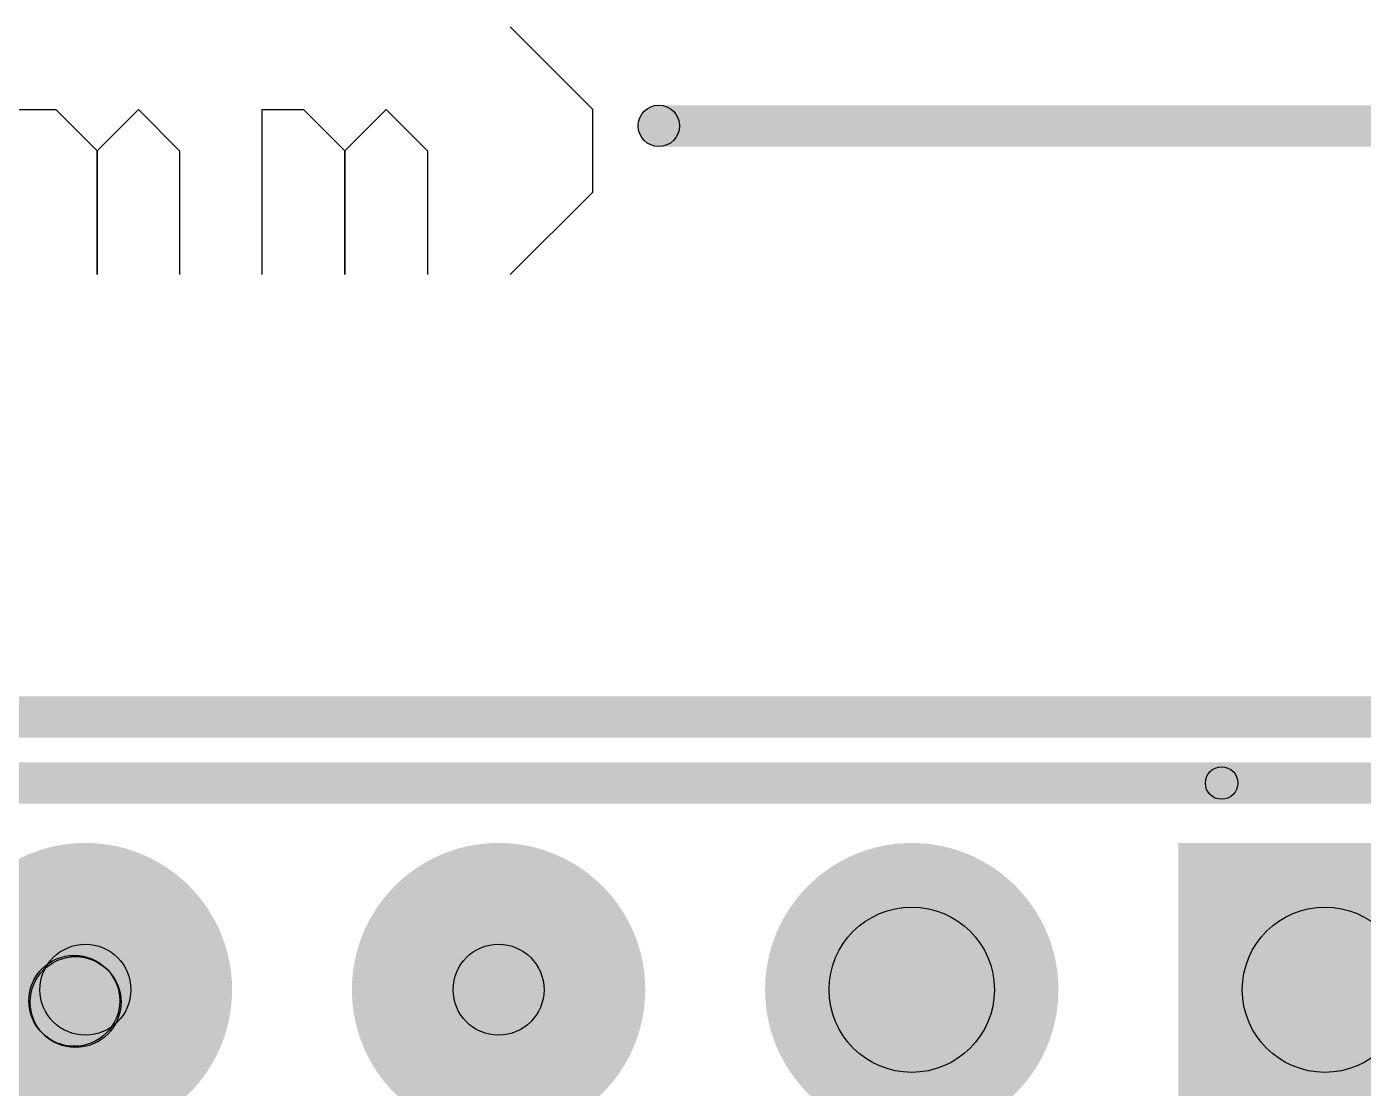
# Model space of a CAD drawing. Header units: millimetres. Extents: x -0.22 to 4.11, y -0.25 to 2.01.
# Drawn here: x 2.039 to 2.3625, y 1.7533 to 2.0101 of the extents above; entities that cross this region are included whole.
import ezdxf

# ---------------------------------------------------------------- set-up
doc = ezdxf.new("R2010")
doc.units = ezdxf.units.MM
doc.header["$MEASUREMENT"] = 0
for name, color, linetype in [('BottomLayer', 5, 'Continuous'), ('BottomOverlay', 54, 'Continuous'), ('BottomSolder', 6, 'Continuous'), ('Mechanical1', 6, 'Continuous'), ('Mechanical2', 216, 'Continuous'), ('MultiLayer', 9, 'Continuous'), ('PadHoleLayer', 156, 'Continuous'), ('TopLayer', 1, 'Continuous'), ('TopSolder', 216, 'Continuous')]:
    doc.layers.add(name, color=color, linetype=linetype)

# ---------------------------------------------------------------- blocks, each defined once
blk = doc.blocks.new('HDR1X10_B_9')
at = {"layer": 'BottomLayer'}
blk.add_hatch(color=5, dxfattribs=at).paths.add_polyline_path([(-0.0315, 0.0315), (0.0315, 0.0315), (0.0315, -0.0315), (-0.0315, -0.0315)])
h = blk.add_hatch(color=5, dxfattribs=at)
edge = h.paths.add_edge_path()
edge.add_arc((0.1, 0), 0.0315, 0, 360)
h = blk.add_hatch(color=5, dxfattribs=at)
edge = h.paths.add_edge_path()
edge.add_arc((0.2, 0), 0.0315, 0, 360)
h = blk.add_hatch(color=5, dxfattribs=at)
edge = h.paths.add_edge_path()
edge.add_arc((0.3, 0), 0.0315, 0, 360)
at = {"layer": 'BottomOverlay'}
for points in [[(0.025, -0.04606), (0.025, -0.05394), (-0.05, -0.05394), (-0.05, -0.04606)], [(0.95, -0.04606), (0.95, -0.05394), (0.025, -0.05394), (0.025, -0.04606)]]:
    blk.add_hatch(color=54, dxfattribs=at).paths.add_polyline_path(points)
h = blk.add_hatch(color=54, dxfattribs=at)
edge = h.paths.add_edge_path()
edge.add_arc((0.025, -0.05), 0.00394, 0, 360)
h = blk.add_hatch(color=54, dxfattribs=at)
edge = h.paths.add_edge_path()
edge.add_arc((0.025, -0.05), 0.00394, 0, 360)
at = {"layer": 'BottomSolder'}
blk.add_hatch(color=6, dxfattribs=at).paths.add_polyline_path([(-0.0355, 0.0355), (0.0355, 0.0355), (0.0355, -0.0355), (-0.0355, -0.0355)])
h = blk.add_hatch(color=6, dxfattribs=at)
edge = h.paths.add_edge_path()
edge.add_arc((0.1, 0), 0.0355, 0, 360)
h = blk.add_hatch(color=6, dxfattribs=at)
edge = h.paths.add_edge_path()
edge.add_arc((0.2, 0), 0.0355, 0, 360)
h = blk.add_hatch(color=6, dxfattribs=at)
edge = h.paths.add_edge_path()
edge.add_arc((0.3, 0), 0.0355, 0, 360)
at = {"layer": 'MultiLayer'}
blk.add_hatch(color=9, dxfattribs=at).paths.add_polyline_path([(-0.0315, 0.0315), (0.0315, 0.0315), (0.0315, -0.0315), (-0.0315, -0.0315)])
h = blk.add_hatch(color=9, dxfattribs=at)
edge = h.paths.add_edge_path()
edge.add_arc((0.1, 0), 0.0315, 0, 360)
h = blk.add_hatch(color=9, dxfattribs=at)
edge = h.paths.add_edge_path()
edge.add_arc((0.2, 0), 0.0315, 0, 360)
h = blk.add_hatch(color=9, dxfattribs=at)
edge = h.paths.add_edge_path()
edge.add_arc((0.3, 0), 0.0315, 0, 360)
at = {"layer": 'PadHoleLayer'}
h = blk.add_hatch(color=156, dxfattribs=at)
edge = h.paths.add_edge_path()
edge.add_arc((0, 0), 0.01969, 0, 360)
h = blk.add_hatch(color=156, dxfattribs=at)
edge = h.paths.add_edge_path()
edge.add_arc((0.1, 0), 0.01969, 0, 360)
h = blk.add_hatch(color=156, dxfattribs=at)
edge = h.paths.add_edge_path()
edge.add_arc((0.2, 0), 0.01969, 0, 360)
h = blk.add_hatch(color=156, dxfattribs=at)
edge = h.paths.add_edge_path()
edge.add_arc((0.3, 0), 0.01969, 0, 360)
at = {"layer": 'TopLayer'}
blk.add_hatch(color=1, dxfattribs=at).paths.add_polyline_path([(-0.0315, 0.0315), (0.0315, 0.0315), (0.0315, -0.0315), (-0.0315, -0.0315)])
h = blk.add_hatch(color=1, dxfattribs=at)
edge = h.paths.add_edge_path()
edge.add_arc((0.1, 0), 0.0315, 0, 360)
h = blk.add_hatch(color=1, dxfattribs=at)
edge = h.paths.add_edge_path()
edge.add_arc((0.2, 0), 0.0315, 0, 360)
h = blk.add_hatch(color=1, dxfattribs=at)
edge = h.paths.add_edge_path()
edge.add_arc((0.3, 0), 0.0315, 0, 360)
at = {"layer": 'TopSolder'}
blk.add_hatch(color=216, dxfattribs=at).paths.add_polyline_path([(-0.0355, 0.0355), (0.0355, 0.0355), (0.0355, -0.0355), (-0.0355, -0.0355)])
h = blk.add_hatch(color=216, dxfattribs=at)
edge = h.paths.add_edge_path()
edge.add_arc((0.1, 0), 0.0355, 0, 360)
h = blk.add_hatch(color=216, dxfattribs=at)
edge = h.paths.add_edge_path()
edge.add_arc((0.2, 0), 0.0355, 0, 360)
h = blk.add_hatch(color=216, dxfattribs=at)
edge = h.paths.add_edge_path()
edge.add_arc((0.3, 0), 0.0355, 0, 360)
at = {"layer": 'BottomOverlay'}
blk.add_circle((0.025, -0.05), 0.00394, dxfattribs=at)
blk.add_circle((0.025, -0.05), 0.00394, dxfattribs=at)

msp = doc.modelspace()

# ---------------------------------------------------------------- hatches: boundary and pattern name
at = {"layer": 'BottomLayer'}
h = msp.add_hatch(color=5, dxfattribs=at)
edge = h.paths.add_edge_path()
edge.add_arc((2.25322, 1.77713), 0.02, 0, 360)
h = msp.add_hatch(color=5, dxfattribs=at)
edge = h.paths.add_edge_path()
edge.add_arc((2.15322, 1.77713), 0.011, 0, 360)
h = msp.add_hatch(color=5, dxfattribs=at)
edge = h.paths.add_edge_path()
edge.add_arc((2.15322, 1.77713), 0.011, 0, 360)
h = msp.add_hatch(color=5, dxfattribs=at)
edge = h.paths.add_edge_path()
edge.add_arc((2.15322, 1.77713), 0.011, 0, 360)
for points in [[(2.16422, 1.32642), (2.14222, 1.32642), (2.14222, 1.77713), (2.16422, 1.77713)], [(2.27322, 0.93203), (2.23322, 0.93203), (2.23322, 1.77713), (2.27322, 1.77713)]]:
    msp.add_hatch(color=5, dxfattribs=at).paths.add_polyline_path(points)
at = {"layer": 'Mechanical1'}
h = msp.add_hatch(color=6, dxfattribs=at)
edge = h.paths.add_edge_path()
edge.add_arc((2.192, 1.98613), 0.005, 0, 360)
msp.add_hatch(color=6, dxfattribs=at).paths.add_polyline_path([(2.192, 1.98113), (2.192, 1.99113), (3.8946, 1.99113), (3.8946, 1.98113)])
at = {"layer": 'Mechanical2'}
for points in [[(-0.0904, 1.83813), (-0.0904, 1.84813), (3.8946, 1.84813), (3.8946, 1.83813)], [(1.403, 1.82217), (1.403, 1.83217), (2.406, 1.83217), (2.406, 1.82217)]]:
    msp.add_hatch(color=216, dxfattribs=at).paths.add_polyline_path(points)
at = {"layer": 'TopLayer'}
h = msp.add_hatch(color=1, dxfattribs=at)
edge = h.paths.add_edge_path()
edge.add_arc((2.35322, 1.77713), 0.02, 0, 360)
h = msp.add_hatch(color=1, dxfattribs=at)
edge = h.paths.add_edge_path()
edge.add_arc((2.05322, 1.77713), 0.011, 0, 360)
h = msp.add_hatch(color=1, dxfattribs=at)
edge = h.paths.add_edge_path()
edge.add_arc((2.05053, 1.77444), 0.011, 0, 360)
h = msp.add_hatch(color=1, dxfattribs=at)
edge = h.paths.add_edge_path()
edge.add_arc((2.05053, 1.77444), 0.011, 0, 360)
h = msp.add_hatch(color=1, dxfattribs=at)
edge = h.paths.add_edge_path()
edge.add_arc((2.05084, 1.77413), 0.011, 0, 360)
h = msp.add_hatch(color=1, dxfattribs=at)
edge = h.paths.add_edge_path()
edge.add_arc((2.05084, 1.77413), 0.011, 0, 360)
for points in [[(2.05831, 1.76666), (2.04275, 1.78222), (2.04544, 1.78491), (2.061, 1.76935)], [(2.04275, 1.76666), (2.05831, 1.78222), (2.05862, 1.78191), (2.04306, 1.76635)], [(2.37322, 1.66659), (2.33322, 1.66659), (2.33322, 1.77713), (2.37322, 1.77713)], [(2.06184, 1.69942), (2.03984, 1.69942), (2.03984, 1.77413), (2.06184, 1.77413)]]:
    msp.add_hatch(color=1, dxfattribs=at).paths.add_polyline_path(points)

# ---------------------------------------------------------------- linework, layer by layer
at = {"layer": 'BottomLayer'}
for centre, radius in [((2.25322, 1.77713), 0.02), ((2.15322, 1.77713), 0.011), ((2.15322, 1.77713), 0.011), ((2.15322, 1.77713), 0.011)]:
    msp.add_circle(centre, radius, dxfattribs=at)
at = {"layer": 'Mechanical1'}
for p, q in [((2.176, 1.99012), (2.15601, 2.01012)), ((2.03605, 1.99012), (2.04604, 1.99012)), ((2.04604, 1.99012), (2.05604, 1.98013)), ((2.05604, 1.98013), (2.06604, 1.99012)), ((2.06604, 1.99012), (2.07603, 1.98013)), ((2.09603, 1.95014), (2.09603, 1.99012)), ((2.09603, 1.99012), (2.10602, 1.99012)), ((2.10602, 1.99012), (2.11602, 1.98013)), ((2.11602, 1.98013), (2.12602, 1.99012)), ((2.12602, 1.99012), (2.13601, 1.98013)), ((2.176, 1.97013), (2.176, 1.99012)), ((2.05604, 1.98013), (2.05604, 1.95014)), ((2.05604, 1.95014), (2.05604, 1.98013)), ((2.07603, 1.98013), (2.07603, 1.95014)), ((2.11602, 1.98013), (2.11602, 1.95014)), ((2.11602, 1.95014), (2.11602, 1.98013)), ((2.13601, 1.98013), (2.13601, 1.95014)), ((2.15601, 1.95014), (2.176, 1.97013))]:
    msp.add_line(p, q, dxfattribs=at)
msp.add_circle((2.192, 1.98613), 0.005, dxfattribs=at)
at = {"layer": 'TopLayer'}
for centre, radius in [((2.35322, 1.77713), 0.02), ((2.05322, 1.77713), 0.011), ((2.05053, 1.77444), 0.011), ((2.05053, 1.77444), 0.011), ((2.05084, 1.77413), 0.011), ((2.05084, 1.77413), 0.011)]:
    msp.add_circle(centre, radius, dxfattribs=at)

# ---------------------------------------------------------------- block references
at = {"rotation": 180}
msp.add_blockref('HDR1X10_B_9', (2.35322, 1.77713), dxfattribs=at)

doc.saveas('drawing.dxf')
